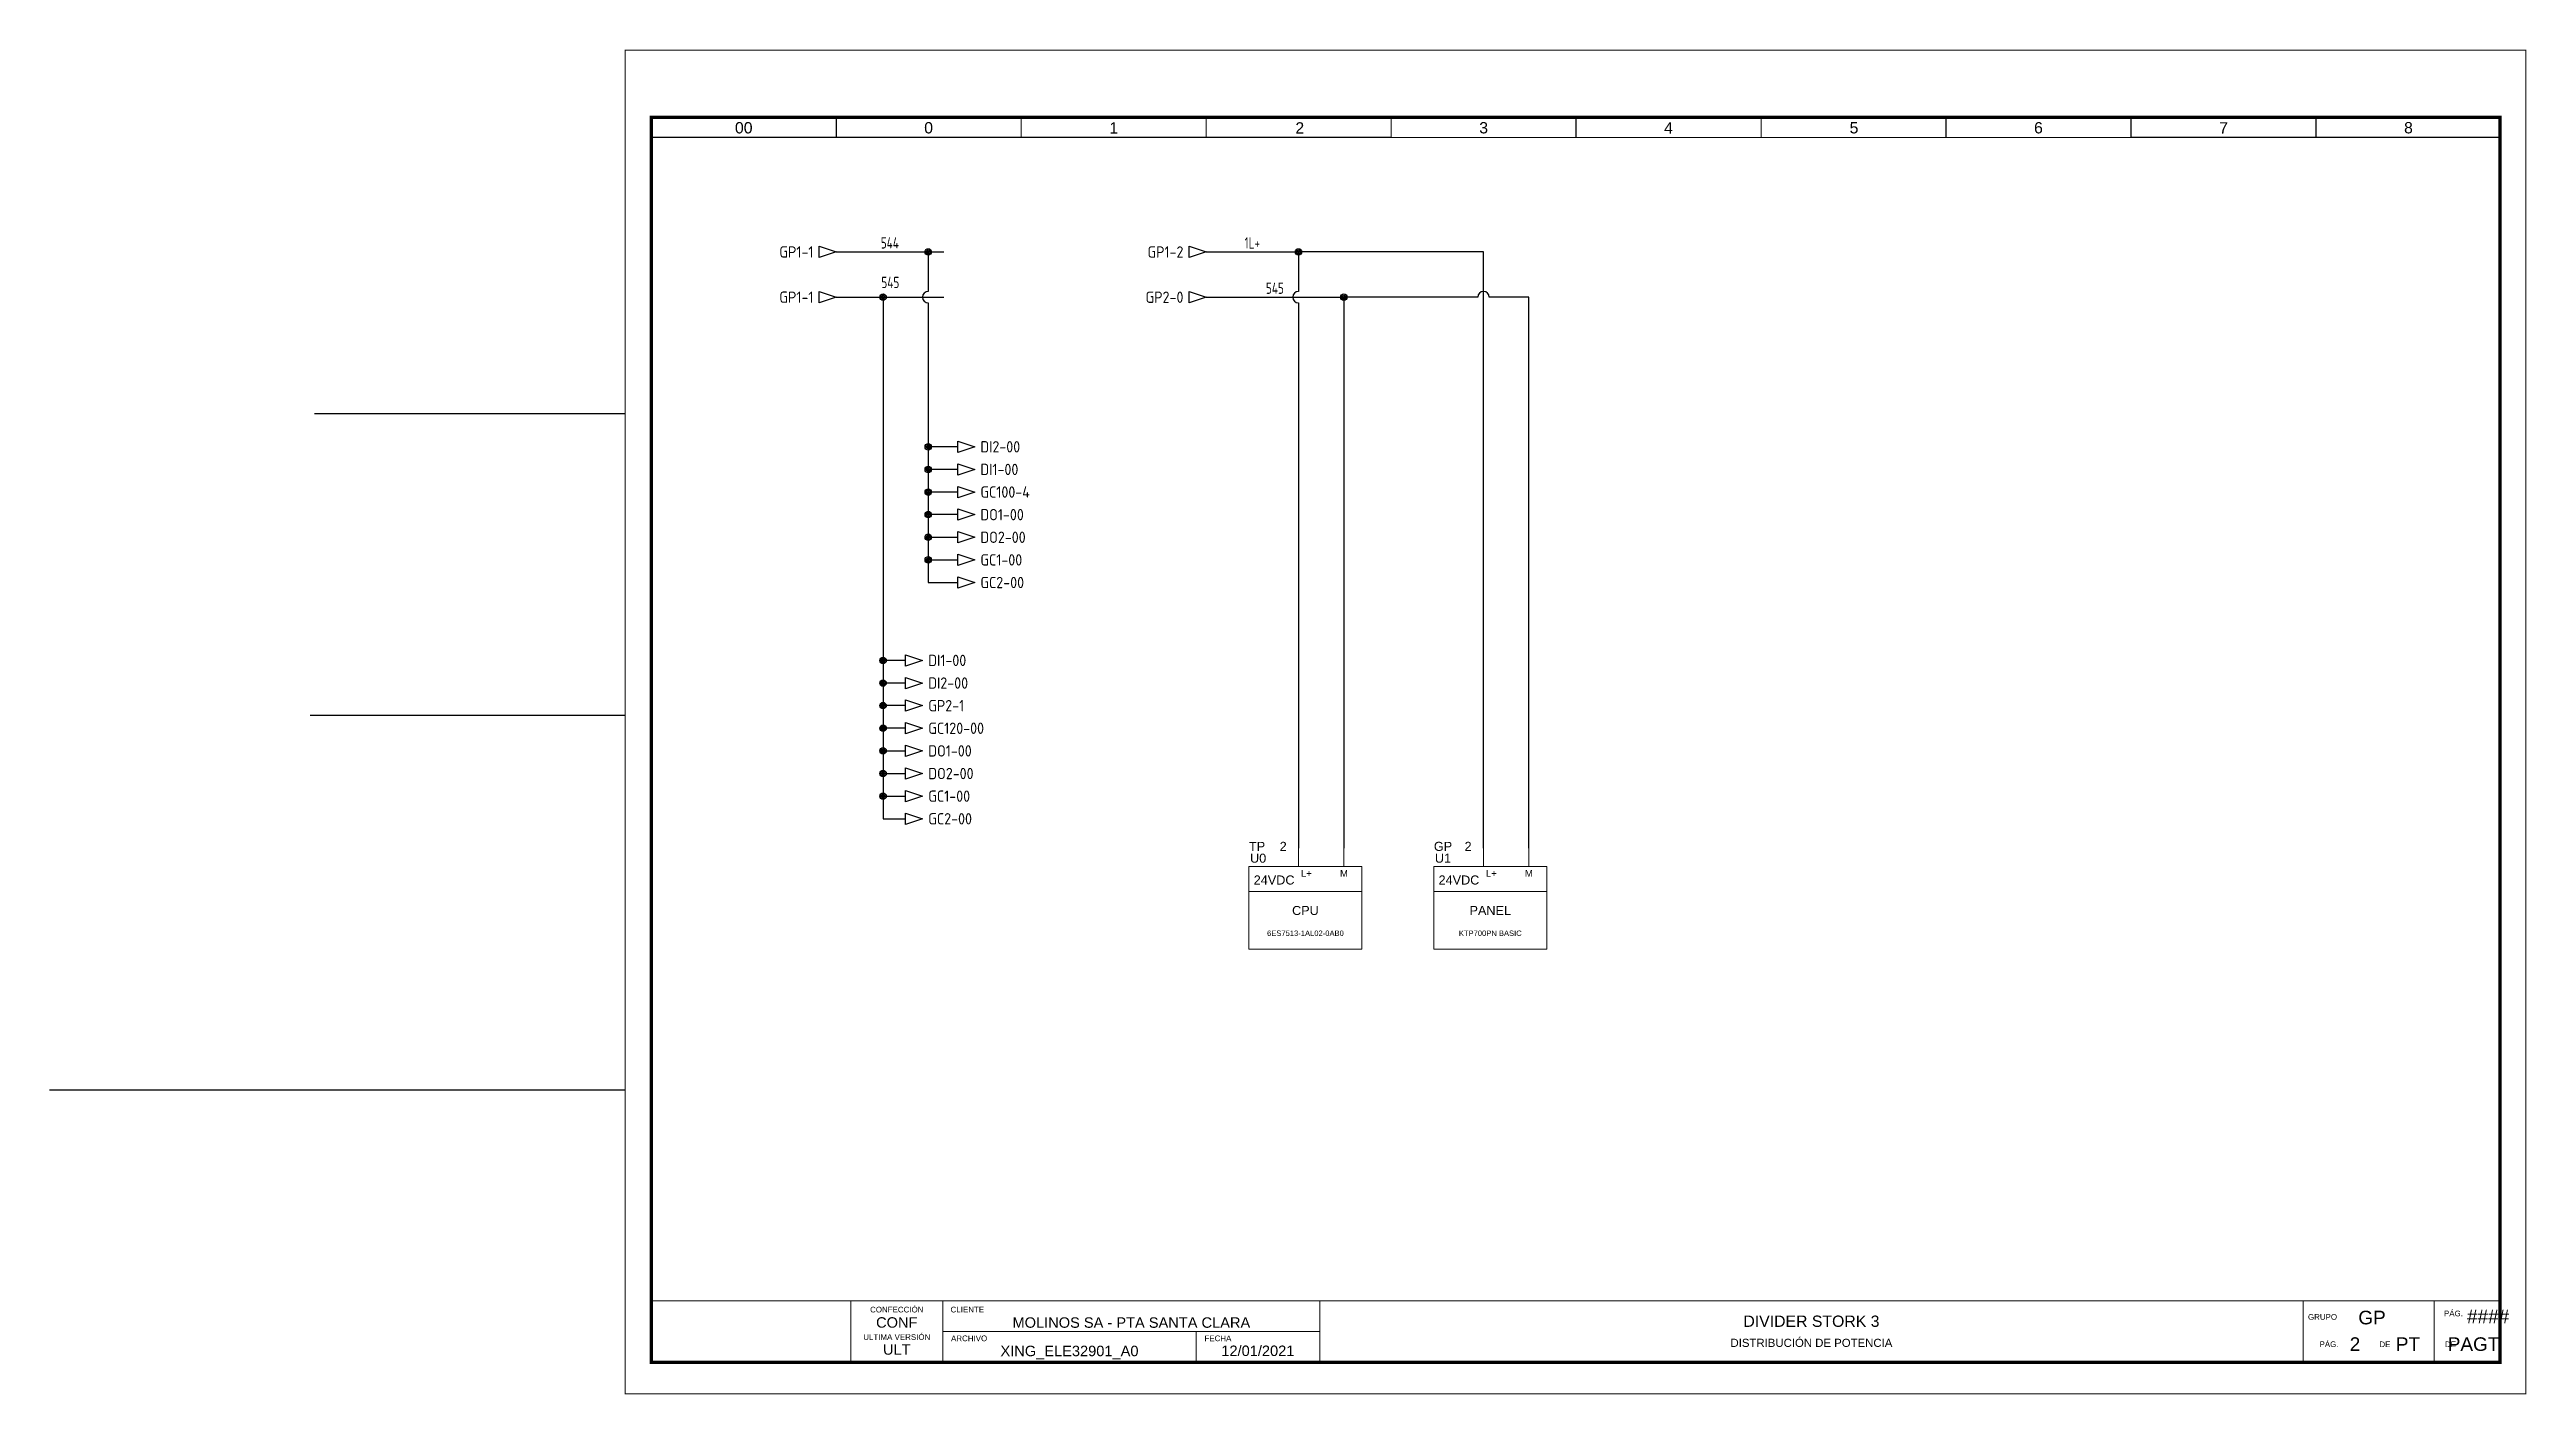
# Model space of a CAD drawing. Header units: millimetres. Extents: x -127 to 420, y 0 to 297.
import ezdxf
from ezdxf.enums import TextEntityAlignment as Align

# ---------------------------------------------------------------- set-up
doc = ezdxf.new("R2010")
doc.units = ezdxf.units.MM
for name, color, linetype in [('DESC', 150, 'Continuous'), ('LOC', 8, 'Continuous'), ('MISC', 7, 'Continuous'), ('RED_15', 20, 'Continuous'), ('SYMS', 7, 'Continuous'), ('TAGS', 150, 'Continuous'), ('WHT_15', 7, 'Continuous'), ('WIRENO', 72, 'Continuous'), ('XREF', 7, 'Continuous')]:
    doc.layers.add(name, color=color, linetype=linetype)
doc.layers.add('eProC - L2', color=41, linetype='Continuous', lineweight=20)
doc.styles.get("Standard").update_dxf_attribs({"font": 'arial.ttf'})
doc.styles.add('WD_IEC', font='ISOCP2.shx', dxfattribs={"width": 0.9, "height": 4})
picture_1 = doc.add_image_def('image1.jpg', size_in_pixel=(564, 174))

# ---------------------------------------------------------------- blocks, each defined once
blk = doc.blocks.new('HA1D3')
blk.add_lwpolyline([(0, 0), (-3.75, -1.25), (-3.75, 1.25)], close=True)
at = {"style": 'WD_IEC'}
blk.add_attdef('XREF', text='', height=2.5, dxfattribs=at).set_placement((-5, 0), align=Align.MIDDLE_RIGHT)
at = {"style": 'WD_IEC', "flags": 1}
blk.add_attdef('SIGCODE', text='', height=1, dxfattribs=at).set_placement((-2.5, 1.8), align=Align.RIGHT)
at = {"style": 'WD_IEC'}
for tag, p, height, flags in [('X1TERM01', (0, 0), 0.32, 1), ('WIRENO', (1.25, 1), 2.5, 8)]:
    blk.add_attdef(tag, p, '', height=height, dxfattribs=dict(at, flags=flags))
blk.add_attdef('DESC1', text='', height=2.5, dxfattribs=at).set_placement((1.25, -1), align=Align.TOP_LEFT)
blk = doc.blocks.new('WD_WNH')
at = {"linetype": 'Continuous', "style": 'WD_IEC', "width": 0.8}
blk.add_attdef('WIRENO', text='', height=2.5, dxfattribs=at).set_placement((0, 0.75), align=Align.CENTER)
at = {"style": 'WD_IEC', "flags": 1}
for tag, p in [('W08USER', (0, 0.375)), ('W04USER', (0, 0.875)), ('W05USER', (0, 0.75)), ('W09USER', (0, 0.25)), ('W03USER', (0, 1)), ('W06USER', (0, 0.625)), ('W07USER', (0, 0.5)), ('W02USER', (0, 1.125)), ('W01USER', (0, 1.25)), ('W10USER', (0, 0.125))]:
    blk.add_attdef(tag, text='', height=0.08, dxfattribs=at).set_placement(p, align=Align.CENTER)
blk = doc.blocks.new('BLOQUE_INDEFINIDO')
at = {"layer": 'eProC - L2'}
for points in [[(0, -4.06), (0, 0)], [(10, -4.06), (10, 0)]]:
    blk.add_lwpolyline(points, dxfattribs=at)
for points in [[(-10.99, -4.06), (14.01, -4.06), (14.01, -22.33), (-10.99, -22.33)], [(-10.99, -4.06), (14.01, -4.06), (14.01, -9.52), (-10.99, -9.52)]]:
    blk.add_lwpolyline(points, close=True, dxfattribs=at)
at = {"style": 'WD_IEC', "flags": 1}
for tag, p in [('X2TERM01', (0, 0)), ('X2TERM02', (10, 0))]:
    blk.add_attdef(tag, p, '', height=0.08, dxfattribs=at)
at = {"layer": 'eProC - L2', "style": 'WD_IEC', "width": 0.8}
for tag, p in [('TERM01', (-0.15, 12.17)), ('TERM02', (9.85, 12.17))]:
    blk.add_attdef(tag, text='', height=4, rotation=90, dxfattribs=at).set_placement(p, align=Align.RIGHT)
at = {"layer": 'eProC - L2'}
for tag, p in [('INST', (-10.95, -0.59)), ('LOC', (-4.16, -0.59)), ('TAG1', (-10.73, -3.19))]:
    blk.add_attdef(tag, p, '', height=2, dxfattribs=at)
for tag, height, p in [('A', 1.5, (1.74, -6.3)), ('B', 1.5, (10.03, -6.3)), ('DESC3', 2, (-5.41, -8.01)), ('DESC1', 2, (1.51, -14.75)), ('DESC2', 1.2, (1.51, -19.38))]:
    blk.add_attdef(tag, text='', height=height, dxfattribs=at).set_placement(p, align=Align.CENTER)
blk = doc.blocks.new('WDDOT')
for radius in [0.72, 0.449, 0.223]:
    blk.add_circle((0, 0), radius)
blk = doc.blocks.new('HA1S1')
blk.add_lwpolyline([(0, 1.25), (3.75, 0), (0, -1.25)], close=True)
at = {"style": 'WD_IEC'}
for tag, height, flags, p in [('WIRENO', 2.5, 8, (-1.25, 1)), ('SIGCODE', 1, 1, (5, 1.8))]:
    blk.add_attdef(tag, text='', height=height, dxfattribs=dict(at, flags=flags)).set_placement(p, align=Align.RIGHT)
at = {"style": 'WD_IEC', "flags": 1}
blk.add_attdef('X4TERM01', (0, 0), '', height=0.32, dxfattribs=at)
at = {"style": 'WD_IEC'}
blk.add_attdef('XREF', text='', height=2.5, dxfattribs=at).set_placement((5, 0), align=Align.MIDDLE_LEFT)
blk.add_attdef('DESC1', text='', height=2.5, dxfattribs=at).set_placement((-1.25, -1), align=Align.TOP_RIGHT)
blk = doc.blocks.new('eproc_rotulo_010')
at = {"layer": 'eProC - L2', "color": 0, "lineweight": 5, "const_width": 0.233}
for points in [[(0.12, 297.12), (420.12, 297.12), (420.12, 0.12), (0.12, 0.12), (0.12, 297.12)], [(5.9, 20.72), (414.37, 20.7)], [(49.98, 7.12), (49.98, 20.72)], [(70.35, 7.12), (70.35, 20.72)], [(153.64, 7.04), (153.64, 20.64)], [(70.35, 13.92), (153.64, 13.92)], [(126.3, 7.12), (126.3, 13.92)]]:
    blk.add_lwpolyline(points, dxfattribs=at)
at = {"layer": 'eProC - L2', "color": 0}
blk.add_lwpolyline([(420.12, 0.12), (420.12, 297.12), (0.12, 297.12), (0.12, 0.12), (420.12, 0.12)], dxfattribs=at)
at = {"layer": 'eProC - L2', "color": 0, "lineweight": 40, "const_width": 0.75}
blk.add_lwpolyline([(5.92, 7.13), (414.37, 7.11), (414.4, 282.24), (5.95, 282.27)], close=True, dxfattribs=at)
at = {"layer": 'eProC - L2', "color": 0, "lineweight": 5, "const_width": 0.233}
for points in [[(46.8, 277.83), (5.9, 277.83), (5.9, 282.27), (46.8, 282.27)], [(87.64, 277.83), (46.75, 277.83), (46.75, 282.27), (87.64, 282.27)], [(128.54, 277.83), (87.64, 277.83), (87.64, 282.26), (128.54, 282.26)], [(169.38, 277.83), (128.49, 277.83), (128.49, 282.26), (169.38, 282.26)], [(210.28, 277.82), (169.38, 277.82), (169.38, 282.26), (210.28, 282.26)], [(251.12, 277.82), (210.23, 277.82), (210.23, 282.26), (251.12, 282.26)], [(292.02, 277.82), (251.12, 277.82), (251.12, 282.25), (292.02, 282.25)], [(332.86, 277.82), (291.97, 277.82), (291.97, 282.25), (332.86, 282.25)], [(373.76, 277.83), (332.86, 277.83), (332.86, 282.27), (373.76, 282.27)], [(414.6, 277.83), (373.71, 277.83), (373.71, 282.27), (414.6, 282.27)]]:
    blk.add_lwpolyline(points, close=True, dxfattribs=at)
at = {"layer": 'eProC - L2', "color": 0, "lineweight": 0, "const_width": 0.233}
for points in [[(370.87, 7.1), (370.87, 20.7)], [(399.87, 7.1), (399.87, 20.7)]]:
    blk.add_lwpolyline(points, dxfattribs=at)
at = {"layer": 'eProC - L2', "color": 0, "lineweight": 20, "char_height": 2.5, "attachment_point": 8}
for s, insert in [('{\\fArial|b0|i0|c0|p18;00}', (26.35, 278.66)), ('{\\fArial|b0|i0|c0|p18;0}', (67.19, 278.66)), ('{\\fArial|b0|i0|c0|p18;1}', (108.09, 278.66)), ('{\\fArial|b0|i0|c0|p18;2}', (149.2, 278.66)), ('{\\fArial|b0|i0|c0|p18;3}', (189.83, 278.66)), ('{\\fArial|b0|i0|c0|p18;4}', (230.67, 278.66)), ('{\\fArial|b0|i0|c0|p18;5}', (271.66, 278.66)), ('{\\fArial|b0|i0|c0|p18;6}', (312.41, 278.66)), ('{\\fArial|b0|i0|c0|p18;7}', (353.31, 278.66)), ('{\\fArial|b0|i0|c0|p18;8}', (394.16, 278.66))]:
    blk.add_mtext(s, dxfattribs=dict(at, insert=insert))
at = {"layer": 'eProC - L2', "color": 0, "char_height": 1.2552}
for s, insert, attachment_point in [('{\\fArial|b0|i0|c0|p18;CONFECCIÓN }', (60.16, 18.11), 8), ('{\\fArial|b0|i0|c0|p18;CLIENTE}', (72.05, 18.11), 7), ('{\\fArial|b0|i0|c0|p18;GRUPO}', (371.96, 16.49), 7), ('{\\fArial|b0|i0|c0|p18;PÁG.}', (402.01, 17.26), 7), ('{\\fArial|b0|i0|c0|p18;ULTIMA VERSIÓN}', (60.16, 12.05), 8), ('{\\fArial|b0|i0|c0|p18;ARCHIVO}', (72.15, 11.76), 7), ('{\\fArial|b0|i0|c0|p18;FECHA}', (128.15, 11.76), 7), ('{\\fArial|b0|i0|c0|p18;PÁG.}', (374.51, 10.46), 7), ('{\\fArial|b0|i0|c0|p18;DE}', (387.74, 10.46), 7), ('{\\fArial|b0|i0|c0|p18;DE}', (402.24, 10.46), 7)]:
    blk.add_mtext(s, dxfattribs=dict(at, insert=insert, attachment_point=attachment_point))
at = {"layer": 'eProC - L2', "color": 0}
for tag, height, p in [('CONF', 2.31, (60.16, 14.76)), ('CLIENTE', 2.31, (111.99, 14.74)), ('DESC_1', 2.5, (262.25, 14.94)), ('ULT', 2.31, (60.16, 8.79)), ('DESC__2', 1.8, (262.25, 10.51)), ('ARCH', 2.31, (98.32, 8.46)), ('FECHA', 2.31, (139.94, 8.5))]:
    blk.add_attdef(tag, text='', height=height, dxfattribs=at).set_placement(p, align=Align.CENTER)
for tag, p in [('GR', (386.11, 17)), ('PGRAL', (411.76, 17.25)), ('PG', (382.35, 11.13)), ('PT', (394.05, 11.13)), ('PAGT', (408.55, 11.13))]:
    blk.add_attdef(tag, text='', height=3, dxfattribs=at).set_placement(p, align=Align.MIDDLE_CENTER)
at = {"layer": 'eProC - L2', "color": 0, "flags": 9}
blk.add_attdef('WD_TB', (0.12, 0.12), '', height=2.5, dxfattribs=at)
at = {"layer": 'eProC - L2', "color": 0}
image = blk.add_image(picture_1, insert=(5.9, 7.12), size_in_units=(44.08, 13.6), dxfattribs=at)
image.dxf.flags = 7

msp = doc.modelspace()

# ---------------------------------------------------------------- linework, layer by layer
for p, q in [((0.12, 216.71), (-68.49, 216.71)), ((0.12, 150.06), (-69.44, 150.06)), ((0.12, 67.23), (-127.04, 67.23))]:
    msp.add_line(p, q)
at = {"layer": 'RED_15'}
for p, q in [((46.75, 252.5), (70.52, 252.5)), ((67.12, 252.5), (67.12, 243.77)), ((128.49, 252.49), (148.93, 252.49)), ((148.93, 252.49), (148.93, 243.76)), ((189.78, 252.49), (148.93, 252.49)), ((189.78, 120.71), (189.78, 252.49)), ((67.12, 241.23), (67.12, 179.44)), ((148.93, 241.22), (148.93, 120.71)), ((73.63, 209.44), (67.12, 209.44)), ((73.63, 204.44), (67.12, 204.44)), ((73.63, 199.44), (67.12, 199.44)), ((73.63, 194.44), (67.12, 194.44)), ((67.12, 189.44), (73.63, 189.44)), ((67.12, 184.44), (73.63, 184.44)), ((67.12, 179.44), (73.63, 179.44))]:
    msp.add_line(p, q, dxfattribs=at)
for centre in [(67.12, 242.5), (148.93, 242.49)]:
    msp.add_arc(centre, 1.27, 90, 270, dxfattribs=at)
at = {"layer": 'WHT_15'}
for p, q in [((46.75, 242.5), (70.52, 242.5)), ((57.12, 242.5), (57.12, 127.23)), ((128.49, 242.49), (158.93, 242.49)), ((158.93, 242.49), (158.93, 120.71)), ((188.51, 242.49), (158.93, 242.49)), ((199.78, 242.49), (191.05, 242.49)), ((199.78, 120.71), (199.78, 242.49)), ((62.12, 162.23), (57.12, 162.23)), ((62.12, 157.23), (57.12, 157.23)), ((62.12, 152.23), (57.12, 152.23)), ((62.12, 147.23), (57.12, 147.23)), ((57.12, 142.23), (62.12, 142.23)), ((57.12, 137.23), (62.12, 137.23)), ((57.12, 132.23), (62.12, 132.23)), ((57.12, 127.23), (62.12, 127.23))]:
    msp.add_line(p, q, dxfattribs=at)
msp.add_arc((189.78, 242.49), 1.27, 0, 180, dxfattribs=at)

# ---------------------------------------------------------------- block references
at = {"layer": 'eProC - L2'}
msp.add_blockref('eproc_rotulo_010', (0, 0), dxfattribs=at).add_auto_attribs({'PAGT': 'PAGT', 'PGRAL': '####', 'PT': 'PT', 'CONF': 'CONF', 'ULT': 'ULT', 'ARCH': 'XING_ELE32901_A0', 'GR': 'GP', 'PG': '2', 'DESC_1': 'DIVIDER STORK 3', 'DESC__2': 'DISTRIBUCIÓN DE POTENCIA', 'FECHA': '12/01/2021', 'CLIENTE': 'MOLINOS SA - PTA SANTA CLARA'})
at = {"layer": 'SYMS'}
ref = msp.add_blockref('HA1D3', (46.75, 252.5), dxfattribs=at)
ref.add_attrib('XREF', 'GP1-1', dxfattribs={"layer": 'XREF', "height": 2.5, "style": 'WD_IEC'}).set_placement((41.75, 252.5), align=Align.MIDDLE_RIGHT)
for p in [(67.12, 252.5), (148.93, 252.49), (57.12, 242.5), (158.93, 242.49), (67.12, 209.44), (67.12, 204.44), (67.12, 199.44), (67.12, 194.44), (67.12, 189.44), (67.12, 184.44), (57.12, 162.23), (57.12, 157.23), (57.12, 152.23), (57.12, 147.23), (57.12, 142.23), (57.12, 137.23), (57.12, 132.23)]:
    msp.add_blockref('WDDOT', p, dxfattribs=at)
ref = msp.add_blockref('HA1D3', (128.49, 252.49), dxfattribs=at)
ref.add_attrib('XREF', 'GP1-2', dxfattribs={"layer": 'XREF', "height": 2.5, "style": 'WD_IEC'}).set_placement((123.49, 252.49), align=Align.MIDDLE_RIGHT)
ref = msp.add_blockref('HA1D3', (46.75, 242.5), dxfattribs=at)
ref.add_attrib('XREF', 'GP1-1', dxfattribs={"layer": 'XREF', "height": 2.5, "style": 'WD_IEC'}).set_placement((41.75, 242.5), align=Align.MIDDLE_RIGHT)
ref = msp.add_blockref('HA1D3', (128.49, 242.49), dxfattribs=at)
ref.add_attrib('XREF', 'GP2-0', dxfattribs={"layer": 'XREF', "height": 2.5, "style": 'WD_IEC'}).set_placement((123.49, 242.49), align=Align.MIDDLE_RIGHT)
ref = msp.add_blockref('HA1S1', (73.63, 209.44), dxfattribs=at)
ref.add_attrib('XREF', 'DI2-00', dxfattribs={"layer": 'XREF', "height": 2.5, "style": 'WD_IEC'}).set_placement((78.63, 209.44), align=Align.MIDDLE_LEFT)
ref = msp.add_blockref('HA1S1', (73.63, 204.44), dxfattribs=at)
ref.add_attrib('XREF', 'DI1-00', dxfattribs={"layer": 'XREF', "height": 2.5, "style": 'WD_IEC'}).set_placement((78.63, 204.44), align=Align.MIDDLE_LEFT)
ref = msp.add_blockref('HA1S1', (73.63, 199.44), dxfattribs=at)
ref.add_attrib('XREF', 'GC100-4', dxfattribs={"layer": 'XREF', "height": 2.5, "style": 'WD_IEC'}).set_placement((78.63, 199.44), align=Align.MIDDLE_LEFT)
ref = msp.add_blockref('HA1S1', (73.63, 194.44), dxfattribs=at)
ref.add_attrib('XREF', 'DO1-00', dxfattribs={"layer": 'XREF', "height": 2.5, "style": 'WD_IEC'}).set_placement((78.63, 194.44), align=Align.MIDDLE_LEFT)
ref = msp.add_blockref('HA1S1', (73.63, 189.44), dxfattribs=at)
ref.add_attrib('XREF', 'DO2-00', dxfattribs={"layer": 'XREF', "height": 2.5, "style": 'WD_IEC'}).set_placement((78.63, 189.44), align=Align.MIDDLE_LEFT)
ref = msp.add_blockref('HA1S1', (73.63, 184.44), dxfattribs=at)
ref.add_attrib('XREF', 'GC1-00', dxfattribs={"layer": 'XREF', "height": 2.5, "style": 'WD_IEC'}).set_placement((78.63, 184.44), align=Align.MIDDLE_LEFT)
ref = msp.add_blockref('HA1S1', (73.63, 179.44), dxfattribs=at)
ref.add_attrib('XREF', 'GC2-00', dxfattribs={"layer": 'XREF', "height": 2.5, "style": 'WD_IEC'}).set_placement((78.63, 179.44), align=Align.MIDDLE_LEFT)
ref = msp.add_blockref('HA1S1', (62.12, 162.23), dxfattribs=at)
ref.add_attrib('XREF', 'DI1-00', dxfattribs={"layer": 'XREF', "height": 2.5, "style": 'WD_IEC'}).set_placement((67.12, 162.23), align=Align.MIDDLE_LEFT)
ref = msp.add_blockref('HA1S1', (62.12, 157.23), dxfattribs=at)
ref.add_attrib('XREF', 'DI2-00', dxfattribs={"layer": 'XREF', "height": 2.5, "style": 'WD_IEC'}).set_placement((67.12, 157.23), align=Align.MIDDLE_LEFT)
ref = msp.add_blockref('HA1S1', (62.12, 152.23), dxfattribs=at)
ref.add_attrib('XREF', 'GP2-1', dxfattribs={"layer": 'XREF', "height": 2.5, "style": 'WD_IEC'}).set_placement((67.12, 152.23), align=Align.MIDDLE_LEFT)
ref = msp.add_blockref('HA1S1', (62.12, 147.23), dxfattribs=at)
ref.add_attrib('XREF', 'GC120-00', dxfattribs={"layer": 'XREF', "height": 2.5, "style": 'WD_IEC'}).set_placement((67.12, 147.23), align=Align.MIDDLE_LEFT)
ref = msp.add_blockref('HA1S1', (62.12, 142.23), dxfattribs=at)
ref.add_attrib('XREF', 'DO1-00', dxfattribs={"layer": 'XREF', "height": 2.5, "style": 'WD_IEC'}).set_placement((67.12, 142.23), align=Align.MIDDLE_LEFT)
ref = msp.add_blockref('HA1S1', (62.12, 137.23), dxfattribs=at)
ref.add_attrib('XREF', 'DO2-00', dxfattribs={"layer": 'XREF', "height": 2.5, "style": 'WD_IEC'}).set_placement((67.12, 137.23), align=Align.MIDDLE_LEFT)
ref = msp.add_blockref('HA1S1', (62.12, 132.23), dxfattribs=at)
ref.add_attrib('XREF', 'GC1-00', dxfattribs={"layer": 'XREF', "height": 2.5, "style": 'WD_IEC'}).set_placement((67.12, 132.23), align=Align.MIDDLE_LEFT)
ref = msp.add_blockref('HA1S1', (62.12, 127.23), dxfattribs=at)
ref.add_attrib('XREF', 'GC2-00', dxfattribs={"layer": 'XREF', "height": 2.5, "style": 'WD_IEC'}).set_placement((67.12, 127.23), align=Align.MIDDLE_LEFT)
ref = msp.add_blockref('BLOQUE_INDEFINIDO', (148.93, 120.71), dxfattribs=at)
ref.add_attrib('B', 'M', dxfattribs={"layer": 'MISC', "height": 1.5}).set_placement((158.97, 114.41), align=Align.CENTER)
ref.add_attrib('A', 'L+', dxfattribs={"layer": 'MISC', "height": 1.5}).set_placement((150.67, 114.41), align=Align.CENTER)
ref.add_attrib('DESC2', '6ES7513-1AL02-0AB0', dxfattribs={"layer": 'DESC', "height": 1.2}).set_placement((150.45, 101.33), align=Align.CENTER)
ref.add_attrib('DESC1', 'CPU', dxfattribs={"layer": 'DESC', "height": 2}).set_placement((150.45, 105.96), align=Align.CENTER)
ref.add_attrib('INST', 'TP', (137.98, 120.13), dxfattribs={"layer": 'LOC', "height": 2})
ref.add_attrib('TAG1', 'U0', (138.21, 117.52), dxfattribs={"layer": 'TAGS', "height": 2})
ref.add_attrib('DESC3', '24VDC', dxfattribs={"layer": 'DESC', "height": 2}).set_placement((143.53, 112.7), align=Align.CENTER)
ref.add_attrib('LOC', '2', (144.77, 120.13), dxfattribs={"layer": 'LOC', "height": 2})
ref = msp.add_blockref('BLOQUE_INDEFINIDO', (189.78, 120.71), dxfattribs=at)
ref.add_attrib('B', 'M', dxfattribs={"layer": 'MISC', "height": 1.5}).set_placement((199.81, 114.41), align=Align.CENTER)
ref.add_attrib('A', 'L+', dxfattribs={"layer": 'MISC', "height": 1.5}).set_placement((191.51, 114.41), align=Align.CENTER)
ref.add_attrib('DESC2', 'KTP700PN BASIC', dxfattribs={"layer": 'DESC', "height": 1.2}).set_placement((191.29, 101.33), align=Align.CENTER)
ref.add_attrib('DESC1', 'PANEL', dxfattribs={"layer": 'DESC', "height": 2}).set_placement((191.29, 105.96), align=Align.CENTER)
ref.add_attrib('INST', 'GP', (178.83, 120.13), dxfattribs={"layer": 'LOC', "height": 2})
ref.add_attrib('TAG1', 'U1', (179.05, 117.52), dxfattribs={"layer": 'TAGS', "height": 2})
ref.add_attrib('DESC3', '24VDC', dxfattribs={"layer": 'DESC', "height": 2}).set_placement((184.37, 112.7), align=Align.CENTER)
ref.add_attrib('LOC', '2', (185.61, 120.13), dxfattribs={"layer": 'LOC', "height": 2})
at = {"layer": 'WIRENO'}
ref = msp.add_blockref('WD_WNH', (58.63, 252.5), dxfattribs=at)
ref.add_attrib('WIRENO', '544', dxfattribs={"linetype": 'Continuous', "height": 2.5, "style": 'WD_IEC', "width": 0.8}).set_placement((58.63, 253.25), align=Align.CENTER)
ref = msp.add_blockref('WD_WNH', (138.71, 252.49), dxfattribs=at)
ref.add_attrib('WIRENO', '1L+', dxfattribs={"linetype": 'Continuous', "height": 2.5, "style": 'WD_IEC', "width": 0.8}).set_placement((138.71, 253.24), align=Align.CENTER)
ref = msp.add_blockref('WD_WNH', (58.63, 242.5), dxfattribs=at)
ref.add_attrib('WIRENO', '545', dxfattribs={"linetype": 'Continuous', "height": 2.5, "style": 'WD_IEC', "width": 0.8}).set_placement((58.74, 244.51), align=Align.CENTER)
ref = msp.add_blockref('WD_WNH', (143.71, 242.49), dxfattribs=at)
ref.add_attrib('WIRENO', '545', dxfattribs={"linetype": 'Continuous', "height": 2.5, "style": 'WD_IEC', "width": 0.8}).set_placement((143.71, 243.24), align=Align.CENTER)

doc.saveas('drawing.dxf')
